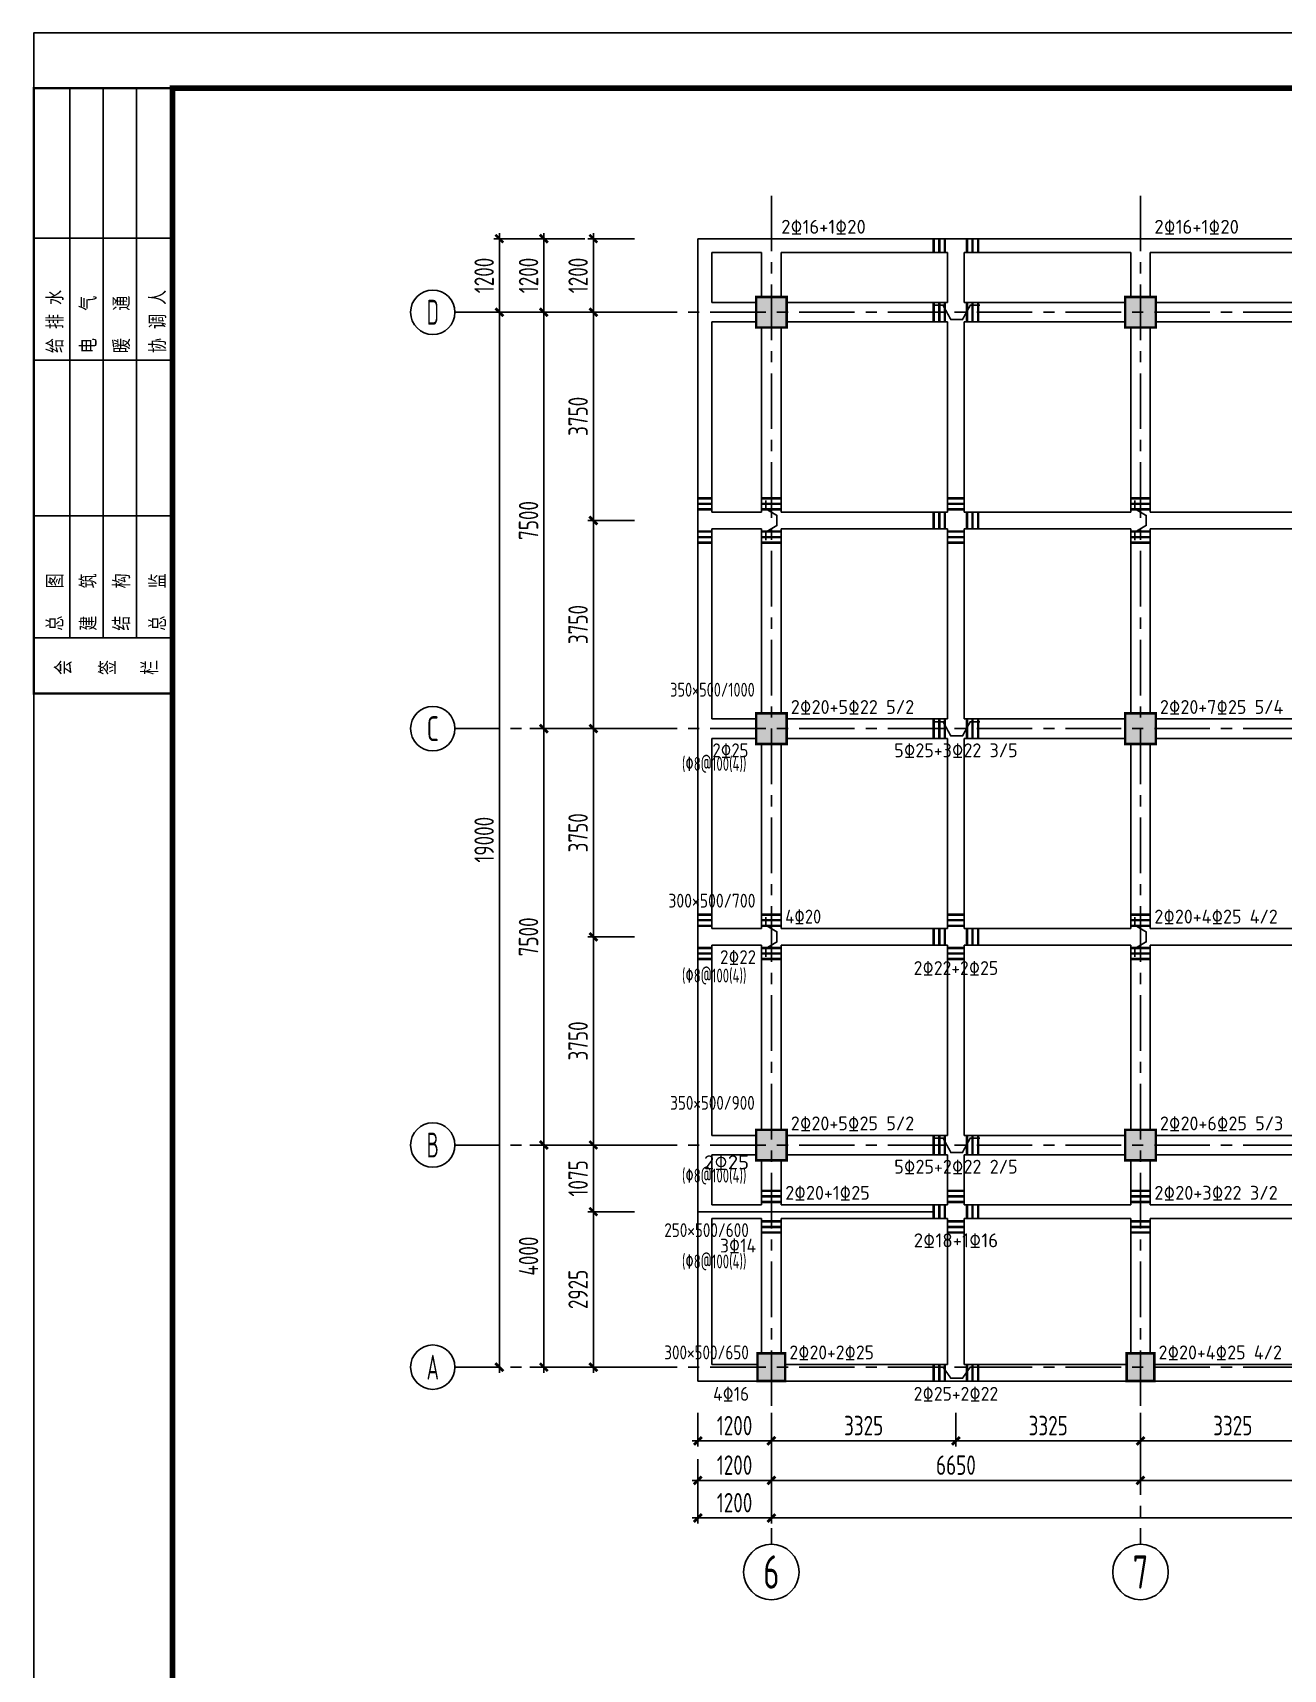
# Model space of a CAD drawing. Extents: x 665703 to 1047784, y -160603 to 92239.
# Drawn here: x 665703 to 688232, y -62037 to -32560 of the extents above; entities that cross this region are included whole.
import ezdxf
from ezdxf.enums import TextEntityAlignment as Align

# ---------------------------------------------------------------- set-up
doc = ezdxf.new("R2010")
doc.units = 0
doc.header["$LTSCALE"] = 800
doc.linetypes.add('CENTER', pattern=[2, 1.25, -0.25, 0.25, -0.25])
doc.layers.get('0').update_dxf_attribs({"linetype": 'CONTINUOUS'})
doc.layers.get('Defpoints').update_dxf_attribs({"linetype": 'CONTINUOUS'})
for name, color, linetype in [('AXIS', 4, 'CENTER'), ('DIM', 2, 'CONTINUOUS'), ('NUM', 7, 'CONTINUOUS'), ('REIN', 1, 'CONTINUOUS'), ('TK', 7, 'CONTINUOUS'), ('柱', 2, 'CONTINUOUS'), ('梁__实线', 4, 'CONTINUOUS'), ('水平钢筋', 7, 'CONTINUOUS'), ('细线', 7, 'CONTINUOUS'), ('轴线__轴线号和轴圈', 7, 'CONTINUOUS'), ('附加箍筋', 1, 'CONTINUOUS')]:
    doc.layers.add(name, color=color, linetype=linetype)
doc.styles.get("Standard").update_dxf_attribs({"font": 'tssdeng.shx', "width": 0.7, "bigfont": 'tssdchn.shx'})
doc.styles.add('TSSD_Axis', font='tssdeng.shx', dxfattribs={"width": 0.7, "bigfont": 'tssdchn.shx'})
doc.styles.add('TSSD_Dimension', font='Tssdeng.shx', dxfattribs={"width": 0.75, "bigfont": 'hztxt.shx'})
doc.dimstyles.new('TSSD_100_100', dxfattribs={"dimtxt": 350, "dimasz": 100, "dimexe": 100, "dimexo": 250, "dimgap": 100, "dimtad": 1, "dimdec": 0, "dimzin": 0, "dimdsep": 46, "dimtxsty": 'TSSD_Dimension', "dimblk": 'ARCHTICK', "dimcen": 0, "dimdle": 100, "dimclrt": 7, "dimadec": 0, "dimazin": 0, "dimtfac": 1, "dimtdec": 0, "dimtix": 1, "dimtmove": 2, "dimatfit": 3, "dimldrblk": 'ARCHTICK', "dimfxl": 0, "dimtolj": 1, "dimtzin": 0, "dimarcsym": 0})

# ---------------------------------------------------------------- blocks, each defined once
blk = doc.blocks.new('_ArchTick')
at = {"color": 0, "const_width": 0.5}
blk.add_lwpolyline([(-0.71, -0.71), (0.71, 0.71)], dxfattribs=at)
blk = doc.blocks.new('*D769')
at = {"layer": 'Defpoints', "color": 0, "transparency": 16777216}
for p in [(679010, -58635), (685660, -58635), (685660, -58635)]:
    blk.add_point(p, dxfattribs=at)
at = {"layer": 'DIM', "color": 0, "lineweight": -2, "transparency": 16777216}
for p, q in [((678910, -58635), (685760, -58635)), ((679010, -58385), (679010, -58535)), ((685660, -58385), (685660, -58535))]:
    blk.add_line(p, q, dxfattribs=at)
at = {"layer": 'DIM', "color": 0, "lineweight": -2, "transparency": 16777216, "xscale": 100, "yscale": 100, "zscale": 100, "rotation": 180}
blk.add_blockref('_ArchTick', (679010, -58635), dxfattribs=at)
at = {"layer": 'DIM', "color": 0, "lineweight": -2, "transparency": 16777216, "xscale": 100, "yscale": 100, "zscale": 100}
blk.add_blockref('_ArchTick', (685660, -58635), dxfattribs=at)
at = {"layer": 'DIM', "color": 7, "transparency": 16777216, "insert": (682335, -58360), "char_height": 350, "attachment_point": 5, "style": 'TSSD_Dimension'}
blk.add_mtext('\\A1;6650', dxfattribs=at)
blk = doc.blocks.new('*D770')
at = {"layer": 'Defpoints', "color": 0, "transparency": 16777216}
for p in [(685660, -58635), (692310, -58635), (692310, -58635)]:
    blk.add_point(p, dxfattribs=at)
at = {"layer": 'DIM', "color": 0, "lineweight": -2, "transparency": 16777216}
for p, q in [((685560, -58635), (692410, -58635)), ((685660, -58385), (685660, -58535)), ((692310, -58385), (692310, -58535))]:
    blk.add_line(p, q, dxfattribs=at)
at = {"layer": 'DIM', "color": 0, "lineweight": -2, "transparency": 16777216, "xscale": 100, "yscale": 100, "zscale": 100, "rotation": 180}
blk.add_blockref('_ArchTick', (685660, -58635), dxfattribs=at)
at = {"layer": 'DIM', "color": 0, "lineweight": -2, "transparency": 16777216, "xscale": 100, "yscale": 100, "zscale": 100}
blk.add_blockref('_ArchTick', (692310, -58635), dxfattribs=at)
at = {"layer": 'DIM', "color": 7, "transparency": 16777216, "insert": (688985, -58360), "char_height": 350, "attachment_point": 5, "style": 'TSSD_Dimension'}
blk.add_mtext('\\A1;6650', dxfattribs=at)
blk = doc.blocks.new('*D773')
at = {"layer": 'Defpoints', "color": 0, "transparency": 16777216}
for p in [(679010, -59312), (705610, -59312), (705610, -59312)]:
    blk.add_point(p, dxfattribs=at)
at = {"layer": 'DIM', "color": 0, "lineweight": -2, "transparency": 16777216}
for p, q in [((679010, -59062), (679010, -59212)), ((705610, -59062), (705610, -59212)), ((678910, -59312), (705710, -59312))]:
    blk.add_line(p, q, dxfattribs=at)
at = {"layer": 'DIM', "color": 0, "lineweight": -2, "transparency": 16777216, "xscale": 100, "yscale": 100, "zscale": 100, "rotation": 180}
blk.add_blockref('_ArchTick', (679010, -59312), dxfattribs=at)
at = {"layer": 'DIM', "color": 0, "lineweight": -2, "transparency": 16777216, "xscale": 100, "yscale": 100, "zscale": 100}
blk.add_blockref('_ArchTick', (705610, -59312), dxfattribs=at)
at = {"layer": 'DIM', "color": 7, "transparency": 16777216, "insert": (692310, -59037), "char_height": 350, "attachment_point": 5, "style": 'TSSD_Dimension'}
blk.add_mtext('\\A1;26600', dxfattribs=at)
blk = doc.blocks.new('*D774')
at = {"layer": 'Defpoints', "color": 0, "transparency": 16777216}
for p in [(674910, -52595), (674910, -52595), (674910, -56595)]:
    blk.add_point(p, dxfattribs=at)
at = {"layer": 'DIM', "color": 0, "lineweight": -2, "transparency": 16777216}
for p, q in [((674660, -52595), (674810, -52595)), ((674910, -56695), (674910, -52495)), ((674660, -56595), (674810, -56595))]:
    blk.add_line(p, q, dxfattribs=at)
at = {"layer": 'DIM', "color": 0, "lineweight": -2, "transparency": 16777216, "xscale": 100, "yscale": 100, "zscale": 100}
for p, rotation in [((674910, -52595), 90), ((674910, -56595), 270)]:
    blk.add_blockref('_ArchTick', p, dxfattribs=dict(at, rotation=rotation))
at = {"layer": 'DIM', "color": 7, "transparency": 16777216, "insert": (674635, -54595), "char_height": 350, "attachment_point": 5, "rotation": 90, "style": 'TSSD_Dimension'}
blk.add_mtext('\\A1;4000', dxfattribs=at)
blk = doc.blocks.new('*D775')
at = {"layer": 'Defpoints', "color": 0, "transparency": 16777216}
for p in [(674910, -45095), (674910, -45095), (674910, -52595)]:
    blk.add_point(p, dxfattribs=at)
at = {"layer": 'DIM', "color": 0, "lineweight": -2, "transparency": 16777216}
for p, q in [((674660, -45095), (674810, -45095)), ((674910, -52695), (674910, -44995)), ((674660, -52595), (674810, -52595))]:
    blk.add_line(p, q, dxfattribs=at)
at = {"layer": 'DIM', "color": 0, "lineweight": -2, "transparency": 16777216, "xscale": 100, "yscale": 100, "zscale": 100}
for p, rotation in [((674910, -45095), 90), ((674910, -52595), 270)]:
    blk.add_blockref('_ArchTick', p, dxfattribs=dict(at, rotation=rotation))
at = {"layer": 'DIM', "color": 7, "transparency": 16777216, "insert": (674635, -48845), "char_height": 350, "attachment_point": 5, "rotation": 90, "style": 'TSSD_Dimension'}
blk.add_mtext('\\A1;7500', dxfattribs=at)
blk = doc.blocks.new('*D776')
at = {"layer": 'Defpoints', "color": 0, "transparency": 16777216}
for p in [(674910, -37595), (674910, -37595), (674910, -45095)]:
    blk.add_point(p, dxfattribs=at)
at = {"layer": 'DIM', "color": 0, "lineweight": -2, "transparency": 16777216}
for p, q in [((674660, -37595), (674810, -37595)), ((674910, -45195), (674910, -37495)), ((674660, -45095), (674810, -45095))]:
    blk.add_line(p, q, dxfattribs=at)
at = {"layer": 'DIM', "color": 0, "lineweight": -2, "transparency": 16777216, "xscale": 100, "yscale": 100, "zscale": 100}
for p, rotation in [((674910, -37595), 90), ((674910, -45095), 270)]:
    blk.add_blockref('_ArchTick', p, dxfattribs=dict(at, rotation=rotation))
at = {"layer": 'DIM', "color": 7, "transparency": 16777216, "insert": (674635, -41345), "char_height": 350, "attachment_point": 5, "rotation": 90, "style": 'TSSD_Dimension'}
blk.add_mtext('\\A1;7500', dxfattribs=at)
blk = doc.blocks.new('*D777')
at = {"layer": 'Defpoints', "color": 0, "transparency": 16777216}
for p in [(674110, -37595), (674110, -37595), (674110, -56595)]:
    blk.add_point(p, dxfattribs=at)
at = {"layer": 'DIM', "color": 0, "lineweight": -2, "transparency": 16777216}
for p, q in [((673860, -37595), (674010, -37595)), ((674110, -56695), (674110, -37495)), ((673860, -56595), (674010, -56595))]:
    blk.add_line(p, q, dxfattribs=at)
at = {"layer": 'DIM', "color": 0, "lineweight": -2, "transparency": 16777216, "xscale": 100, "yscale": 100, "zscale": 100}
for p, rotation in [((674110, -37595), 90), ((674110, -56595), 270)]:
    blk.add_blockref('_ArchTick', p, dxfattribs=dict(at, rotation=rotation))
at = {"layer": 'DIM', "color": 7, "transparency": 16777216, "insert": (673835, -47095), "char_height": 350, "attachment_point": 5, "rotation": 90, "style": 'TSSD_Dimension'}
blk.add_mtext('\\A1;19000', dxfattribs=at)
blk = doc.blocks.new('*D787')
at = {"layer": 'Defpoints', "color": 0, "transparency": 16777216}
for p in [(675803, -53795), (676796, -53795), (676796, -56595)]:
    blk.add_point(p, dxfattribs=at)
at = {"layer": 'DIM', "color": 0, "lineweight": -2, "transparency": 16777216}
for p, q in [((676546, -53795), (675703, -53795)), ((675803, -56695), (675803, -53695)), ((676546, -56595), (675703, -56595))]:
    blk.add_line(p, q, dxfattribs=at)
at = {"layer": 'DIM', "color": 0, "lineweight": -2, "transparency": 16777216, "xscale": 100, "yscale": 100, "zscale": 100}
for p, rotation in [((675803, -53795), 90), ((675803, -56595), 270)]:
    blk.add_blockref('_ArchTick', p, dxfattribs=dict(at, rotation=rotation))
at = {"layer": 'DIM', "color": 7, "transparency": 16777216, "insert": (675528, -55195), "char_height": 350, "attachment_point": 5, "rotation": 90, "style": 'TSSD_Dimension'}
blk.add_mtext('\\A1;2925', dxfattribs=at)
blk = doc.blocks.new('*D788')
at = {"layer": 'Defpoints', "color": 0, "transparency": 16777216}
for p in [(675803, -52595), (676796, -52595), (676796, -53795)]:
    blk.add_point(p, dxfattribs=at)
at = {"layer": 'DIM', "color": 0, "lineweight": -2, "transparency": 16777216}
for p, q in [((676546, -52595), (675703, -52595)), ((675803, -53895), (675803, -52495)), ((676546, -53795), (675703, -53795))]:
    blk.add_line(p, q, dxfattribs=at)
at = {"layer": 'DIM', "color": 0, "lineweight": -2, "transparency": 16777216, "xscale": 100, "yscale": 100, "zscale": 100}
for p, rotation in [((675803, -52595), 90), ((675803, -53795), 270)]:
    blk.add_blockref('_ArchTick', p, dxfattribs=dict(at, rotation=rotation))
at = {"layer": 'DIM', "color": 7, "transparency": 16777216, "insert": (675528, -53195), "char_height": 350, "attachment_point": 5, "rotation": 90, "style": 'TSSD_Dimension'}
blk.add_mtext('\\A1;1075', dxfattribs=at)
blk = doc.blocks.new('*D789')
at = {"layer": 'Defpoints', "color": 0, "transparency": 16777216}
for p in [(675803, -48845), (676796, -48845), (676796, -52595)]:
    blk.add_point(p, dxfattribs=at)
at = {"layer": 'DIM', "color": 0, "lineweight": -2, "transparency": 16777216}
for p, q in [((676546, -48845), (675703, -48845)), ((675803, -52695), (675803, -48745)), ((676546, -52595), (675703, -52595))]:
    blk.add_line(p, q, dxfattribs=at)
at = {"layer": 'DIM', "color": 0, "lineweight": -2, "transparency": 16777216, "xscale": 100, "yscale": 100, "zscale": 100}
for p, rotation in [((675803, -48845), 90), ((675803, -52595), 270)]:
    blk.add_blockref('_ArchTick', p, dxfattribs=dict(at, rotation=rotation))
at = {"layer": 'DIM', "color": 7, "transparency": 16777216, "insert": (675528, -50720), "char_height": 350, "attachment_point": 5, "rotation": 90, "style": 'TSSD_Dimension'}
blk.add_mtext('\\A1;3750', dxfattribs=at)
blk = doc.blocks.new('*D790')
at = {"layer": 'Defpoints', "color": 0, "transparency": 16777216}
for p in [(675803, -45095), (676796, -45095), (676796, -48845)]:
    blk.add_point(p, dxfattribs=at)
at = {"layer": 'DIM', "color": 0, "lineweight": -2, "transparency": 16777216}
for p, q in [((676546, -45095), (675703, -45095)), ((675803, -48945), (675803, -44995)), ((676546, -48845), (675703, -48845))]:
    blk.add_line(p, q, dxfattribs=at)
at = {"layer": 'DIM', "color": 0, "lineweight": -2, "transparency": 16777216, "xscale": 100, "yscale": 100, "zscale": 100}
for p, rotation in [((675803, -45095), 90), ((675803, -48845), 270)]:
    blk.add_blockref('_ArchTick', p, dxfattribs=dict(at, rotation=rotation))
at = {"layer": 'DIM', "color": 7, "transparency": 16777216, "insert": (675528, -46970), "char_height": 350, "attachment_point": 5, "rotation": 90, "style": 'TSSD_Dimension'}
blk.add_mtext('\\A1;3750', dxfattribs=at)
blk = doc.blocks.new('*D791')
at = {"layer": 'Defpoints', "color": 0, "transparency": 16777216}
for p in [(675803, -41345), (676796, -41345), (676796, -45095)]:
    blk.add_point(p, dxfattribs=at)
at = {"layer": 'DIM', "color": 0, "lineweight": -2, "transparency": 16777216}
for p, q in [((675803, -45195), (675803, -41245)), ((676546, -41345), (675703, -41345)), ((676546, -45095), (675703, -45095))]:
    blk.add_line(p, q, dxfattribs=at)
at = {"layer": 'DIM', "color": 0, "lineweight": -2, "transparency": 16777216, "xscale": 100, "yscale": 100, "zscale": 100}
for p, rotation in [((675803, -41345), 90), ((675803, -45095), 270)]:
    blk.add_blockref('_ArchTick', p, dxfattribs=dict(at, rotation=rotation))
at = {"layer": 'DIM', "color": 7, "transparency": 16777216, "insert": (675528, -43220), "char_height": 350, "attachment_point": 5, "rotation": 90, "style": 'TSSD_Dimension'}
blk.add_mtext('\\A1;3750', dxfattribs=at)
blk = doc.blocks.new('*D792')
at = {"layer": 'Defpoints', "color": 0, "transparency": 16777216}
for p in [(675803, -37595), (676796, -37595), (676796, -41345)]:
    blk.add_point(p, dxfattribs=at)
at = {"layer": 'DIM', "color": 0, "lineweight": -2, "transparency": 16777216}
for p, q in [((676546, -37595), (675703, -37595)), ((675803, -41445), (675803, -37495)), ((676546, -41345), (675703, -41345))]:
    blk.add_line(p, q, dxfattribs=at)
at = {"layer": 'DIM', "color": 0, "lineweight": -2, "transparency": 16777216, "xscale": 100, "yscale": 100, "zscale": 100}
for p, rotation in [((675803, -37595), 90), ((675803, -41345), 270)]:
    blk.add_blockref('_ArchTick', p, dxfattribs=dict(at, rotation=rotation))
at = {"layer": 'DIM', "color": 7, "transparency": 16777216, "insert": (675528, -39470), "char_height": 350, "attachment_point": 5, "rotation": 90, "style": 'TSSD_Dimension'}
blk.add_mtext('\\A1;3750', dxfattribs=at)
blk = doc.blocks.new('*D793')
at = {"layer": 'Defpoints', "color": 0, "transparency": 16777216}
for p in [(675803, -36270), (676796, -36270), (676796, -37595)]:
    blk.add_point(p, dxfattribs=at)
at = {"layer": 'DIM', "color": 0, "lineweight": -2, "transparency": 16777216}
for p, q in [((675803, -37695), (675803, -36170)), ((676546, -36270), (675703, -36270)), ((676546, -37595), (675703, -37595))]:
    blk.add_line(p, q, dxfattribs=at)
at = {"layer": 'DIM', "color": 0, "lineweight": -2, "transparency": 16777216, "xscale": 100, "yscale": 100, "zscale": 100}
for p, rotation in [((675803, -36270), 90), ((675803, -37595), 270)]:
    blk.add_blockref('_ArchTick', p, dxfattribs=dict(at, rotation=rotation))
at = {"layer": 'DIM', "color": 7, "transparency": 16777216, "insert": (675528, -36932), "char_height": 350, "attachment_point": 5, "rotation": 90, "style": 'TSSD_Dimension'}
blk.add_mtext('\\A1;1200', dxfattribs=at)
blk = doc.blocks.new('*D794')
at = {"layer": 'Defpoints', "color": 0, "transparency": 16777216}
for p in [(677685, -57169), (679010, -57169), (679010, -57923)]:
    blk.add_point(p, dxfattribs=at)
at = {"layer": 'DIM', "color": 0, "lineweight": -2, "transparency": 16777216}
for p, q in [((677685, -57419), (677685, -58023)), ((679010, -57419), (679010, -58023)), ((677585, -57923), (679110, -57923))]:
    blk.add_line(p, q, dxfattribs=at)
at = {"layer": 'DIM', "color": 0, "lineweight": -2, "transparency": 16777216, "xscale": 100, "yscale": 100, "zscale": 100, "rotation": 180}
blk.add_blockref('_ArchTick', (677685, -57923), dxfattribs=at)
at = {"layer": 'DIM', "color": 0, "lineweight": -2, "transparency": 16777216, "xscale": 100, "yscale": 100, "zscale": 100}
blk.add_blockref('_ArchTick', (679010, -57923), dxfattribs=at)
at = {"layer": 'DIM', "color": 7, "transparency": 16777216, "insert": (678347, -57648), "char_height": 350, "attachment_point": 5, "style": 'TSSD_Dimension'}
blk.add_mtext('\\A1;1200', dxfattribs=at)
blk = doc.blocks.new('*D795')
at = {"layer": 'Defpoints', "color": 0, "transparency": 16777216}
for p in [(679010, -57169), (682335, -57169), (682335, -57923)]:
    blk.add_point(p, dxfattribs=at)
at = {"layer": 'DIM', "color": 0, "lineweight": -2, "transparency": 16777216}
for p, q in [((679010, -57419), (679010, -58023)), ((682335, -57419), (682335, -58023)), ((678910, -57923), (682435, -57923))]:
    blk.add_line(p, q, dxfattribs=at)
at = {"layer": 'DIM', "color": 0, "lineweight": -2, "transparency": 16777216, "xscale": 100, "yscale": 100, "zscale": 100, "rotation": 180}
blk.add_blockref('_ArchTick', (679010, -57923), dxfattribs=at)
at = {"layer": 'DIM', "color": 0, "lineweight": -2, "transparency": 16777216, "xscale": 100, "yscale": 100, "zscale": 100}
blk.add_blockref('_ArchTick', (682335, -57923), dxfattribs=at)
at = {"layer": 'DIM', "color": 7, "transparency": 16777216, "insert": (680672, -57648), "char_height": 350, "attachment_point": 5, "style": 'TSSD_Dimension'}
blk.add_mtext('\\A1;3325', dxfattribs=at)
blk = doc.blocks.new('*D796')
at = {"layer": 'Defpoints', "color": 0, "transparency": 16777216}
for p in [(682335, -57169), (685660, -57169), (685660, -57923)]:
    blk.add_point(p, dxfattribs=at)
at = {"layer": 'DIM', "color": 0, "lineweight": -2, "transparency": 16777216}
for p, q in [((682335, -57419), (682335, -58023)), ((685660, -57419), (685660, -58023)), ((682235, -57923), (685760, -57923))]:
    blk.add_line(p, q, dxfattribs=at)
at = {"layer": 'DIM', "color": 0, "lineweight": -2, "transparency": 16777216, "xscale": 100, "yscale": 100, "zscale": 100, "rotation": 180}
blk.add_blockref('_ArchTick', (682335, -57923), dxfattribs=at)
at = {"layer": 'DIM', "color": 0, "lineweight": -2, "transparency": 16777216, "xscale": 100, "yscale": 100, "zscale": 100}
blk.add_blockref('_ArchTick', (685660, -57923), dxfattribs=at)
at = {"layer": 'DIM', "color": 7, "transparency": 16777216, "insert": (683997, -57648), "char_height": 350, "attachment_point": 5, "style": 'TSSD_Dimension'}
blk.add_mtext('\\A1;3325', dxfattribs=at)
blk = doc.blocks.new('*D797')
at = {"layer": 'Defpoints', "color": 0, "transparency": 16777216}
for p in [(685660, -57169), (688985, -57169), (688985, -57923)]:
    blk.add_point(p, dxfattribs=at)
at = {"layer": 'DIM', "color": 0, "lineweight": -2, "transparency": 16777216}
for p, q in [((685660, -57419), (685660, -58023)), ((688985, -57419), (688985, -58023)), ((685560, -57923), (689085, -57923))]:
    blk.add_line(p, q, dxfattribs=at)
at = {"layer": 'DIM', "color": 0, "lineweight": -2, "transparency": 16777216, "xscale": 100, "yscale": 100, "zscale": 100, "rotation": 180}
blk.add_blockref('_ArchTick', (685660, -57923), dxfattribs=at)
at = {"layer": 'DIM', "color": 0, "lineweight": -2, "transparency": 16777216, "xscale": 100, "yscale": 100, "zscale": 100}
blk.add_blockref('_ArchTick', (688985, -57923), dxfattribs=at)
at = {"layer": 'DIM', "color": 7, "transparency": 16777216, "insert": (687322, -57648), "char_height": 350, "attachment_point": 5, "style": 'TSSD_Dimension'}
blk.add_mtext('\\A1;3325', dxfattribs=at)
blk = doc.blocks.new('*D823')
at = {"layer": 'Defpoints', "color": 0, "transparency": 16777216}
for p in [(674910, -36270), (675902, -36270), (675902, -37595)]:
    blk.add_point(p, dxfattribs=at)
at = {"layer": 'DIM', "color": 0, "lineweight": -2, "transparency": 16777216}
for p, q in [((674910, -37695), (674910, -36170)), ((675652, -36270), (674810, -36270)), ((675652, -37595), (674810, -37595))]:
    blk.add_line(p, q, dxfattribs=at)
at = {"layer": 'DIM', "color": 0, "lineweight": -2, "transparency": 16777216, "xscale": 100, "yscale": 100, "zscale": 100}
for p, rotation in [((674910, -36270), 90), ((674910, -37595), 270)]:
    blk.add_blockref('_ArchTick', p, dxfattribs=dict(at, rotation=rotation))
at = {"layer": 'DIM', "color": 7, "transparency": 16777216, "insert": (674635, -36932), "char_height": 350, "attachment_point": 5, "rotation": 90, "style": 'TSSD_Dimension'}
blk.add_mtext('\\A1;1200', dxfattribs=at)
blk = doc.blocks.new('*D824')
at = {"layer": 'Defpoints', "color": 0, "transparency": 16777216}
for p in [(674110, -36270), (675102, -36270), (675102, -37595)]:
    blk.add_point(p, dxfattribs=at)
at = {"layer": 'DIM', "color": 0, "lineweight": -2, "transparency": 16777216}
for p, q in [((674110, -37695), (674110, -36170)), ((674852, -36270), (674010, -36270)), ((674852, -37595), (674010, -37595))]:
    blk.add_line(p, q, dxfattribs=at)
at = {"layer": 'DIM', "color": 0, "lineweight": -2, "transparency": 16777216, "xscale": 100, "yscale": 100, "zscale": 100}
for p, rotation in [((674110, -36270), 90), ((674110, -37595), 270)]:
    blk.add_blockref('_ArchTick', p, dxfattribs=dict(at, rotation=rotation))
at = {"layer": 'DIM', "color": 7, "transparency": 16777216, "insert": (673835, -36932), "char_height": 350, "attachment_point": 5, "rotation": 90, "style": 'TSSD_Dimension'}
blk.add_mtext('\\A1;1200', dxfattribs=at)
blk = doc.blocks.new('*D825')
at = {"layer": 'Defpoints', "color": 0, "transparency": 16777216}
for p in [(677685, -58004), (679010, -58004), (679010, -58635)]:
    blk.add_point(p, dxfattribs=at)
at = {"layer": 'DIM', "color": 0, "lineweight": -2, "transparency": 16777216}
for p, q in [((677685, -58254), (677685, -58735)), ((679010, -58254), (679010, -58735)), ((677585, -58635), (679110, -58635))]:
    blk.add_line(p, q, dxfattribs=at)
at = {"layer": 'DIM', "color": 0, "lineweight": -2, "transparency": 16777216, "xscale": 100, "yscale": 100, "zscale": 100, "rotation": 180}
blk.add_blockref('_ArchTick', (677685, -58635), dxfattribs=at)
at = {"layer": 'DIM', "color": 0, "lineweight": -2, "transparency": 16777216, "xscale": 100, "yscale": 100, "zscale": 100}
blk.add_blockref('_ArchTick', (679010, -58635), dxfattribs=at)
at = {"layer": 'DIM', "color": 7, "transparency": 16777216, "insert": (678347, -58360), "char_height": 350, "attachment_point": 5, "style": 'TSSD_Dimension'}
blk.add_mtext('\\A1;1200', dxfattribs=at)
blk = doc.blocks.new('*D827')
at = {"layer": 'Defpoints', "color": 0, "transparency": 16777216}
for p in [(677685, -58312), (679010, -58312), (679010, -59312)]:
    blk.add_point(p, dxfattribs=at)
at = {"layer": 'DIM', "color": 0, "lineweight": -2, "transparency": 16777216}
for p, q in [((677685, -58562), (677685, -59412)), ((679010, -58562), (679010, -59412)), ((677585, -59312), (679110, -59312))]:
    blk.add_line(p, q, dxfattribs=at)
at = {"layer": 'DIM', "color": 0, "lineweight": -2, "transparency": 16777216, "xscale": 100, "yscale": 100, "zscale": 100, "rotation": 180}
blk.add_blockref('_ArchTick', (677685, -59312), dxfattribs=at)
at = {"layer": 'DIM', "color": 0, "lineweight": -2, "transparency": 16777216, "xscale": 100, "yscale": 100, "zscale": 100}
blk.add_blockref('_ArchTick', (679010, -59312), dxfattribs=at)
at = {"layer": 'DIM', "color": 7, "transparency": 16777216, "insert": (678347, -59037), "char_height": 350, "attachment_point": 5, "style": 'TSSD_Dimension'}
blk.add_mtext('\\A1;1200', dxfattribs=at)
blk = doc.blocks.new('ts_axno')
at = {"color": 0, "linetype": 'ByBlock', "lineweight": -2}
blk.add_circle((0, 0), 0.5, dxfattribs=at)
at = {"color": 0, "linetype": 'ByBlock', "lineweight": -2, "style": 'TSSD_Axis', "width": 0.7}
blk.add_attdef('A', text='', height=0.6, dxfattribs=at).set_placement((0, 0), align=Align.MIDDLE_CENTER)

msp = doc.modelspace()

# ---------------------------------------------------------------- linework, layer by layer
at = {"layer": 'AXIS'}
for p, q in [((679009.6, -35494.9), (679009.6, -59785)), ((685659.6, -35494.9), (685659.6, -59785)), ((707709.6, -37594.9), (673309.6, -37594.9)), ((707709.6, -45094.9), (673309.6, -45094.9)), ((707709.6, -52594.9), (673309.6, -52594.9)), ((707709.6, -56594.9), (673309.6, -56594.9))]:
    msp.add_line(p, q, dxfattribs=at)
at = {"layer": 'REIN', "const_width": 30}
for points in [[(682767.8, -37469.9), (682592.8, -37469.9), (682452.8, -37726.1), (682242.8, -37726.1), (682102.8, -37469.9), (681927.8, -37469.9)], [(678909.3, -41704.9), (678909.3, -41554.9), (679109.3, -41434.9), (679109.3, -41254.9), (678909.3, -41134.9), (678909.3, -40984.9)], [(685559.3, -41704.9), (685559.3, -41554.9), (685759.3, -41434.9), (685759.3, -41254.9), (685559.3, -41134.9), (685559.3, -40984.9)], [(682767.8, -44969.9), (682592.8, -44969.9), (682452.8, -45226.1), (682242.8, -45226.1), (682102.8, -44969.9), (681927.8, -44969.9)], [(678909.3, -49204.9), (678909.3, -49054.9), (679109.3, -48934.9), (679109.3, -48754.9), (678909.3, -48634.9), (678909.3, -48484.9)], [(685559.3, -49204.9), (685559.3, -49054.9), (685759.3, -48934.9), (685759.3, -48754.9), (685559.3, -48634.9), (685559.3, -48484.9)], [(682767.8, -52469.9), (682592.8, -52469.9), (682452.8, -52726.1), (682242.8, -52726.1), (682102.8, -52469.9), (681927.8, -52469.9)], [(682767.8, -56594.9), (682592.8, -56594.9), (682452.8, -56794.9), (682242.8, -56794.9), (682102.8, -56594.9), (681927.8, -56594.9)]]:
    msp.add_lwpolyline(points, dxfattribs=at)
at = {"layer": 'TK', "color": 2}
for p, q in [((666372.6, -33560.1), (666372.6, -43460.1)), ((666972.6, -33560.1), (666972.6, -43460.1)), ((667572.6, -33560.1), (667572.6, -43460.1)), ((665722.6, -36260.1), (668222.6, -36260.1)), ((665722.6, -38460.1), (668222.6, -38460.1)), ((665722.6, -41260.1), (668222.6, -41260.1)), ((665722.6, -43460.1), (668222.6, -43460.1))]:
    msp.add_line(p, q, dxfattribs=at)
msp.add_lwpolyline([(749822.6, -32560.1), (665722.6, -32560.1), (665722.6, -91960.1), (749822.6, -91960.1)], close=True, dxfattribs=at)
for points, const_width in [([(665722.6, -33560.1), (668222.6, -33560.1), (668222.6, -44460.1), (665722.6, -44460.1)], 40), ([(668222.6, -33560.1), (748822.6, -33560.1), (748822.6, -90960.1), (668222.6, -90960.1)], 100)]:
    msp.add_lwpolyline(points, close=True, dxfattribs=dict(at, const_width=const_width))
at = {"layer": '柱', "const_width": 45}
for points in [[(678734.6, -37319.9), (678734.6, -37869.9), (679284.6, -37869.9), (679284.6, -37319.9), (678734.6, -37319.9)], [(685384.6, -37319.9), (685384.6, -37869.9), (685934.6, -37869.9), (685934.6, -37319.9), (685384.6, -37319.9)], [(678734.6, -44819.9), (678734.6, -45369.9), (679284.6, -45369.9), (679284.6, -44819.9), (678734.6, -44819.9)], [(685384.6, -44819.9), (685384.6, -45369.9), (685934.6, -45369.9), (685934.6, -44819.9), (685384.6, -44819.9)], [(678734.6, -52319.9), (678734.6, -52869.9), (679284.6, -52869.9), (679284.6, -52319.9), (678734.6, -52319.9)], [(685384.6, -52319.9), (685384.6, -52869.9), (685934.6, -52869.9), (685934.6, -52319.9), (685384.6, -52319.9)], [(678759.6, -56344.9), (678759.6, -56844.9), (679259.6, -56844.9), (679259.6, -56344.9), (678759.6, -56344.9)], [(685409.6, -56344.9), (685409.6, -56844.9), (685909.6, -56844.9), (685909.6, -56344.9), (685409.6, -56344.9)]]:
    msp.add_lwpolyline(points, dxfattribs=at)
at = {"layer": '柱'}
for points in [[(678734.6, -37319.9), (679284.6, -37319.9), (678734.6, -37869.9), (679284.6, -37869.9)], [(685384.6, -37319.9), (685934.6, -37319.9), (685384.6, -37869.9), (685934.6, -37869.9)], [(678734.6, -44819.9), (679284.6, -44819.9), (678734.6, -45369.9), (679284.6, -45369.9)], [(685384.6, -44819.9), (685934.6, -44819.9), (685384.6, -45369.9), (685934.6, -45369.9)], [(678734.6, -52319.9), (679284.6, -52319.9), (678734.6, -52869.9), (679284.6, -52869.9)], [(685384.6, -52319.9), (685934.6, -52319.9), (685384.6, -52869.9), (685934.6, -52869.9)], [(678759.6, -56344.9), (679259.6, -56344.9), (678759.6, -56844.9), (679259.6, -56844.9)], [(685409.6, -56344.9), (685909.6, -56344.9), (685409.6, -56844.9), (685909.6, -56844.9)]]:
    msp.add_solid(points, dxfattribs=at)
at = {"layer": '梁__实线'}
for p, q in [((677684.6, -37594.9), (677684.6, -36269.9)), ((677684.6, -36269.9), (679009.6, -36269.9)), ((677934.6, -37419.9), (677934.6, -36519.9)), ((677934.6, -36519.9), (678834.6, -36519.9)), ((678834.6, -37319.9), (678834.6, -36519.9)), ((679009.6, -36269.9), (682334.6, -36269.9)), ((679184.6, -37319.9), (679184.6, -36519.9)), ((679184.6, -36519.9), (682184.6, -36519.9)), ((682184.6, -37419.9), (682184.6, -36519.9)), ((682334.6, -36269.9), (685659.6, -36269.9)), ((682484.6, -37419.9), (682484.6, -36519.9)), ((682484.6, -36519.9), (685484.6, -36519.9)), ((685484.6, -37319.9), (685484.6, -36519.9)), ((685659.6, -36269.9), (688984.6, -36269.9)), ((685834.6, -37319.9), (685834.6, -36519.9)), ((685834.6, -36519.9), (688834.6, -36519.9)), ((677934.6, -37419.9), (678734.6, -37419.9)), ((679284.6, -37419.9), (682184.6, -37419.9)), ((682484.6, -37419.9), (685384.6, -37419.9)), ((685934.6, -37419.9), (688834.6, -37419.9)), ((677684.6, -41344.9), (677684.6, -37594.9)), ((677934.6, -41194.9), (677934.6, -37769.9)), ((677934.6, -37769.9), (678734.6, -37769.9)), ((678834.6, -41194.9), (678834.6, -37869.9)), ((679184.6, -41194.9), (679184.6, -37869.9)), ((679284.6, -37769.9), (682184.6, -37769.9)), ((682184.6, -41194.9), (682184.6, -37769.9)), ((682484.6, -41194.9), (682484.6, -37769.9)), ((682484.6, -37769.9), (685384.6, -37769.9)), ((685484.6, -41194.9), (685484.6, -37869.9)), ((685834.6, -41194.9), (685834.6, -37869.9)), ((685934.6, -37769.9), (688834.6, -37769.9)), ((677934.6, -41194.9), (678834.6, -41194.9)), ((679184.6, -41194.9), (682184.6, -41194.9)), ((682484.6, -41194.9), (685484.6, -41194.9)), ((685834.6, -41194.9), (688834.6, -41194.9)), ((677684.6, -45094.9), (677684.6, -41344.9)), ((677934.6, -44919.9), (677934.6, -41494.9)), ((677934.6, -41494.9), (678834.6, -41494.9)), ((678834.6, -44819.9), (678834.6, -41494.9)), ((679184.6, -44819.9), (679184.6, -41494.9)), ((679184.6, -41494.9), (682184.6, -41494.9)), ((682184.6, -44919.9), (682184.6, -41494.9)), ((682484.6, -44919.9), (682484.6, -41494.9)), ((682484.6, -41494.9), (685484.6, -41494.9)), ((685484.6, -44819.9), (685484.6, -41494.9)), ((685834.6, -44819.9), (685834.6, -41494.9)), ((685834.6, -41494.9), (688834.6, -41494.9)), ((677684.6, -48844.9), (677684.6, -45094.9)), ((677934.6, -44919.9), (678734.6, -44919.9)), ((679284.6, -44919.9), (682184.6, -44919.9)), ((682484.6, -44919.9), (685384.6, -44919.9)), ((685934.6, -44919.9), (688834.6, -44919.9)), ((677934.6, -48694.9), (677934.6, -45269.9)), ((677934.6, -45269.9), (678734.6, -45269.9)), ((678834.6, -48694.9), (678834.6, -45369.9)), ((679184.6, -48694.9), (679184.6, -45369.9)), ((679284.6, -45269.9), (682184.6, -45269.9)), ((682184.6, -48694.9), (682184.6, -45269.9)), ((682484.6, -48694.9), (682484.6, -45269.9)), ((682484.6, -45269.9), (685384.6, -45269.9)), ((685484.6, -48694.9), (685484.6, -45369.9)), ((685834.6, -48694.9), (685834.6, -45369.9)), ((685934.6, -45269.9), (688834.6, -45269.9)), ((677684.6, -52594.9), (677684.6, -48844.9)), ((677934.6, -48694.9), (678834.6, -48694.9)), ((679184.6, -48694.9), (682184.6, -48694.9)), ((682484.6, -48694.9), (685484.6, -48694.9)), ((685834.6, -48694.9), (688834.6, -48694.9)), ((677934.6, -52419.9), (677934.6, -48994.9)), ((677934.6, -48994.9), (678834.6, -48994.9)), ((678834.6, -52319.9), (678834.6, -48994.9)), ((679184.6, -52319.9), (679184.6, -48994.9)), ((679184.6, -48994.9), (682184.6, -48994.9)), ((682184.6, -52419.9), (682184.6, -48994.9)), ((682484.6, -52419.9), (682484.6, -48994.9)), ((682484.6, -48994.9), (685484.6, -48994.9)), ((685484.6, -52319.9), (685484.6, -48994.9)), ((685834.6, -52319.9), (685834.6, -48994.9)), ((685834.6, -48994.9), (688834.6, -48994.9)), ((677934.6, -52419.9), (678734.6, -52419.9)), ((679284.6, -52419.9), (682184.6, -52419.9)), ((682484.6, -52419.9), (685384.6, -52419.9)), ((685934.6, -52419.9), (688834.6, -52419.9)), ((677684.6, -53794.9), (677684.6, -52594.9)), ((677934.6, -53669.9), (677934.6, -52769.9)), ((677934.6, -52769.9), (678734.6, -52769.9)), ((678834.6, -53669.9), (678834.6, -52869.9)), ((679184.6, -53669.9), (679184.6, -52869.9)), ((679284.6, -52769.9), (682184.6, -52769.9)), ((682184.6, -53669.9), (682184.6, -52769.9)), ((682484.6, -53669.9), (682484.6, -52769.9)), ((682484.6, -52769.9), (685384.6, -52769.9)), ((685484.6, -53669.9), (685484.6, -52869.9)), ((685834.6, -53669.9), (685834.6, -52869.9)), ((685934.6, -52769.9), (688834.6, -52769.9)), ((677684.6, -56844.9), (677684.6, -53794.9)), ((677934.6, -53669.9), (678834.6, -53669.9)), ((677934.6, -56544.9), (677934.6, -53919.9)), ((677934.6, -53919.9), (678834.6, -53919.9)), ((678834.6, -56344.9), (678834.6, -53919.9)), ((679184.6, -53669.9), (682184.6, -53669.9)), ((679184.6, -56344.9), (679184.6, -53919.9)), ((679184.6, -53919.9), (682184.6, -53919.9)), ((682184.6, -56544.9), (682184.6, -53919.9)), ((682484.6, -53669.9), (685484.6, -53669.9)), ((682484.6, -56544.9), (682484.6, -53919.9)), ((682484.6, -53919.9), (685484.6, -53919.9)), ((685484.6, -56344.9), (685484.6, -53919.9)), ((685834.6, -53669.9), (688834.6, -53669.9)), ((685834.6, -56344.9), (685834.6, -53919.9)), ((685834.6, -53919.9), (688834.6, -53919.9)), ((677934.6, -56544.9), (678759.6, -56544.9)), ((679259.6, -56544.9), (682184.6, -56544.9)), ((682484.6, -56544.9), (685409.6, -56544.9)), ((685909.6, -56544.9), (688834.6, -56544.9)), ((677684.6, -56844.9), (678759.6, -56844.9)), ((679259.6, -56844.9), (682334.6, -56844.9)), ((682334.6, -56844.9), (685409.6, -56844.9)), ((685909.6, -56844.9), (688984.6, -56844.9))]:
    msp.add_line(p, q, dxfattribs=at)
at = {"layer": '细线'}
msp.add_line((681934.6, -53794.9), (677684.6, -53794.9), dxfattribs=at)
at = {"layer": '轴线__轴线号和轴圈'}
for centre in [(672909.6, -37594.9), (672909.6, -45094.9), (672909.6, -52594.9), (672909.6, -56594.9)]:
    msp.add_circle(centre, 400, dxfattribs=at)
at = {"layer": '附加箍筋', "const_width": 45}
for points in [[(681934.6, -36519.9), (681934.6, -36269.9)], [(682034.6, -36519.9), (682034.6, -36269.9)], [(682134.6, -36519.9), (682134.6, -36269.9)], [(682534.6, -36519.9), (682534.6, -36269.9)], [(682634.6, -36519.9), (682634.6, -36269.9)], [(682734.6, -36519.9), (682734.6, -36269.9)], [(681934.6, -37769.9), (681934.6, -37419.9)], [(682034.6, -37769.9), (682034.6, -37419.9)], [(682134.6, -37769.9), (682134.6, -37419.9)], [(682534.6, -37769.9), (682534.6, -37419.9)], [(682634.6, -37769.9), (682634.6, -37419.9)], [(682734.6, -37769.9), (682734.6, -37419.9)], [(677934.6, -40944.9), (677684.6, -40944.9)], [(679184.6, -40944.9), (678834.6, -40944.9)], [(682484.6, -40944.9), (682184.6, -40944.9)], [(685834.6, -40944.9), (685484.6, -40944.9)], [(677934.6, -41044.9), (677684.6, -41044.9)], [(677934.6, -41144.9), (677684.6, -41144.9)], [(679184.6, -41044.9), (678834.6, -41044.9)], [(679184.6, -41144.9), (678834.6, -41144.9)], [(681934.6, -41494.9), (681934.6, -41194.9)], [(682034.6, -41494.9), (682034.6, -41194.9)], [(682134.6, -41494.9), (682134.6, -41194.9)], [(682484.6, -41044.9), (682184.6, -41044.9)], [(682484.6, -41144.9), (682184.6, -41144.9)], [(682534.6, -41494.9), (682534.6, -41194.9)], [(682634.6, -41494.9), (682634.6, -41194.9)], [(682734.6, -41494.9), (682734.6, -41194.9)], [(685834.6, -41044.9), (685484.6, -41044.9)], [(685834.6, -41144.9), (685484.6, -41144.9)], [(677934.6, -41544.9), (677684.6, -41544.9)], [(679184.6, -41544.9), (678834.6, -41544.9)], [(682484.6, -41544.9), (682184.6, -41544.9)], [(685834.6, -41544.9), (685484.6, -41544.9)], [(677934.6, -41644.9), (677684.6, -41644.9)], [(677934.6, -41744.9), (677684.6, -41744.9)], [(679184.6, -41644.9), (678834.6, -41644.9)], [(679184.6, -41744.9), (678834.6, -41744.9)], [(682484.6, -41644.9), (682184.6, -41644.9)], [(682484.6, -41744.9), (682184.6, -41744.9)], [(685834.6, -41644.9), (685484.6, -41644.9)], [(685834.6, -41744.9), (685484.6, -41744.9)], [(681934.6, -45269.9), (681934.6, -44919.9)], [(682034.6, -45269.9), (682034.6, -44919.9)], [(682134.6, -45269.9), (682134.6, -44919.9)], [(682534.6, -45269.9), (682534.6, -44919.9)], [(682634.6, -45269.9), (682634.6, -44919.9)], [(682734.6, -45269.9), (682734.6, -44919.9)], [(677934.6, -48444.9), (677684.6, -48444.9)], [(677934.6, -48544.9), (677684.6, -48544.9)], [(677934.6, -48644.9), (677684.6, -48644.9)], [(679184.6, -48444.9), (678834.6, -48444.9)], [(679184.6, -48544.9), (678834.6, -48544.9)], [(679184.6, -48644.9), (678834.6, -48644.9)], [(682484.6, -48444.9), (682184.6, -48444.9)], [(682484.6, -48544.9), (682184.6, -48544.9)], [(682484.6, -48644.9), (682184.6, -48644.9)], [(685834.6, -48444.9), (685484.6, -48444.9)], [(685834.6, -48544.9), (685484.6, -48544.9)], [(685834.6, -48644.9), (685484.6, -48644.9)], [(681934.6, -48994.9), (681934.6, -48694.9)], [(682034.6, -48994.9), (682034.6, -48694.9)], [(682134.6, -48994.9), (682134.6, -48694.9)], [(682534.6, -48994.9), (682534.6, -48694.9)], [(682634.6, -48994.9), (682634.6, -48694.9)], [(682734.6, -48994.9), (682734.6, -48694.9)], [(677934.6, -49044.9), (677684.6, -49044.9)], [(677934.6, -49144.9), (677684.6, -49144.9)], [(677934.6, -49244.9), (677684.6, -49244.9)], [(679184.6, -49044.9), (678834.6, -49044.9)], [(679184.6, -49144.9), (678834.6, -49144.9)], [(679184.6, -49244.9), (678834.6, -49244.9)], [(682484.6, -49044.9), (682184.6, -49044.9)], [(682484.6, -49144.9), (682184.6, -49144.9)], [(682484.6, -49244.9), (682184.6, -49244.9)], [(685834.6, -49044.9), (685484.6, -49044.9)], [(685834.6, -49144.9), (685484.6, -49144.9)], [(685834.6, -49244.9), (685484.6, -49244.9)], [(681934.6, -52769.9), (681934.6, -52419.9)], [(682034.6, -52769.9), (682034.6, -52419.9)], [(682134.6, -52769.9), (682134.6, -52419.9)], [(682534.6, -52769.9), (682534.6, -52419.9)], [(682634.6, -52769.9), (682634.6, -52419.9)], [(682734.6, -52769.9), (682734.6, -52419.9)], [(679184.6, -53419.9), (678834.6, -53419.9)], [(679184.6, -53519.9), (678834.6, -53519.9)], [(679184.6, -53619.9), (678834.6, -53619.9)], [(681934.6, -53919.9), (681934.6, -53669.9)], [(682034.6, -53919.9), (682034.6, -53669.9)], [(682134.6, -53919.9), (682134.6, -53669.9)], [(682484.6, -53419.9), (682184.6, -53419.9)], [(682484.6, -53519.9), (682184.6, -53519.9)], [(682484.6, -53619.9), (682184.6, -53619.9)], [(682534.6, -53919.9), (682534.6, -53669.9)], [(682634.6, -53919.9), (682634.6, -53669.9)], [(682734.6, -53919.9), (682734.6, -53669.9)], [(685834.6, -53419.9), (685484.6, -53419.9)], [(685834.6, -53519.9), (685484.6, -53519.9)], [(685834.6, -53619.9), (685484.6, -53619.9)], [(679184.6, -53969.9), (678834.6, -53969.9)], [(679184.6, -54069.9), (678834.6, -54069.9)], [(679184.6, -54169.9), (678834.6, -54169.9)], [(682484.6, -53969.9), (682184.6, -53969.9)], [(682484.6, -54069.9), (682184.6, -54069.9)], [(682484.6, -54169.9), (682184.6, -54169.9)], [(685834.6, -53969.9), (685484.6, -53969.9)], [(685834.6, -54069.9), (685484.6, -54069.9)], [(685834.6, -54169.9), (685484.6, -54169.9)], [(681934.6, -56844.9), (681934.6, -56544.9)], [(682034.6, -56844.9), (682034.6, -56544.9)], [(682134.6, -56844.9), (682134.6, -56544.9)], [(682534.6, -56844.9), (682534.6, -56544.9)], [(682634.6, -56844.9), (682634.6, -56544.9)], [(682734.6, -56844.9), (682734.6, -56544.9)]]:
    msp.add_lwpolyline(points, dxfattribs=at)

# ---------------------------------------------------------------- block references
at = {"layer": 'NUM'}
ref = msp.add_blockref('ts_axno', (679009.6, -60285), dxfattribs=dict(at, xscale=1000, yscale=1000, zscale=1000))
ref.add_attrib('6', '6', dxfattribs={"height": 600, "style": 'TSSD_Axis', "width": 0.7}).set_placement((679009.6, -60285), align=Align.MIDDLE_CENTER)
ref = msp.add_blockref('ts_axno', (685659.6, -60285), dxfattribs=dict(at, xscale=1000, yscale=1000, zscale=1000))
ref.add_attrib('7', '7', dxfattribs={"height": 600, "style": 'TSSD_Axis', "width": 0.7}).set_placement((685659.6, -60285), align=Align.MIDDLE_CENTER)

# ---------------------------------------------------------------- texts
at = {"layer": 'TK', "color": 2, "style": 'TSSD_Dimension', "width": 0.9}
for s, p in [('给 排 水', (666258.5, -38330.2)), ('电   气', (666858.5, -38330.2)), ('暖   通', (667458.5, -38330.2)), ('协 调 人', (668108.5, -38330.2)), ('总   图', (666258.5, -43330.2)), ('建   筑', (666858.5, -43330.2)), ('结   构', (667458.5, -43330.2)), ('总   监', (668108.5, -43330.2)), ('会', (666410.3, -44127.7)), ('签', (667207.3, -44127.7)), ('栏', (667966.4, -44127.7))]:
    msp.add_text(s, height=300, rotation=90, dxfattribs=at).set_placement(p)
at = {"layer": '水平钢筋'}
for s, width, p, p2 in [('2%%13116+1%%13120', 0.920582, (679187.9, -36179.9), (680710.4, -36179.9)), ('2%%13116+1%%13120', 0.920582, (685909.9, -36179.9), (687432.4, -36179.9)), ('350×500/1000', 0.665294, (677187.3, -44518.1), (678709.8, -44518.1)), ('2%%13120+5%%13122 5/2', 0.906068, (679359.9, -44829.9), (681582.4, -44829.9)), ('2%%13120+7%%13125 5/4', 0.90253, (686009.9, -44829.9), (688232.4, -44829.9)), ('2%%13125', 0.910001, (677948.4, -45609.9), (678595.9, -45609.9)), ('5%%13125+3%%13122 3/5', 0.906068, (681223.4, -45609.9), (683445.9, -45609.9)), ('300×500/700', 0.735405, (677153.9, -48318.4), (678723.7, -48318.4)), ('4%%13120', 0.91, (679259.9, -48604.9), (679907.4, -48604.9)), ('2%%13120+4%%13125 4/2', 0.906068, (685909.9, -48604.9), (688132.4, -48604.9)), ('2%%13122', 0.910001, (678085.9, -49334.9), (678733.4, -49334.9)), ('2%%13122+2%%13125', 0.879667, (681573.4, -49531.8), (683095.9, -49531.8)), ('350×500/900', 0.713243, (677187.3, -51959.4), (678709.8, -51959.4)), ('2%%13120+5%%13125 5/2', 0.906068, (679359.9, -52329.9), (681582.4, -52329.9)), ('2%%13120+6%%13125 5/3', 0.906068, (686009.9, -52329.9), (688232.4, -52329.9)), ('2%%13125', 1.143606, (677794.8, -53030.3), (678608.5, -53030.3)), ('5%%13125+2%%13122 2/5', 0.906068, (681223.4, -53109.9), (683445.9, -53109.9)), ('2%%13120+1%%13125', 0.899659, (679259.9, -53579.9), (680782.4, -53579.9)), ('2%%13120+3%%13122 3/2', 0.906068, (685909.9, -53579.9), (688132.4, -53579.9)), ('250×500/600', 0.713243, (677080.7, -54252), (678603.2, -54252)), ('2%%13118+1%%13116', 0.948144, (681573.4, -54436.4), (683095.9, -54436.4)), ('3%%13114', 0.948452, (678085.9, -54530.8), (678733.4, -54530.8)), ('300×500/650', 0.713243, (677080.7, -56454.9), (678603.2, -56454.9)), ('2%%13120+2%%13125', 0.879667, (679334.9, -56454.9), (680857.4, -56454.9)), ('2%%13120+4%%13125 4/2', 0.906068, (685984.9, -56454.9), (688207.4, -56454.9)), ('4%%13116', 0.975943, (677960.9, -57200.3), (678608.4, -57200.3)), ('2%%13125+2%%13122', 0.879667, (681573.4, -57200.3), (683095.9, -57200.3))]:
    msp.add_text(s, height=250, dxfattribs=dict(at, width=width)).set_placement(p, p2, align=Align.FIT)
at = {"layer": '水平钢筋', "color": 1, "width": 0.7}
for p in [(677399.1, -45853.5), (677399.1, -49667.2), (677399.1, -53270.3), (677399.1, -54815.8)]:
    msp.add_text('(%%1308@100(4))', height=250, dxfattribs=at).set_placement(p)
at = {"layer": '轴线__轴线号和轴圈'}
for s, width, p, p2 in [('D', 0.91116, (672799.7, -37818.9), (673019.5, -37818.9)), ('C', 0.850416, (672799.7, -45318.9), (673019.5, -45318.9)), ('B', 0.91116, (672799.7, -52818.9), (673019.5, -52818.9)), ('A', 0.797265, (672799.7, -56818.9), (673019.5, -56818.9))]:
    msp.add_text(s, height=448, dxfattribs=dict(at, width=width)).set_placement(p, p2, align=Align.FIT)

# ---------------------------------------------------------------- dimensions: what is measured, and where the dimension line sits
at = {"layer": 'DIM'}
for base, p1, p2, text, picture, middle in [((674109.5, -36269.9), (675102.5, -37594.9), (675102.5, -36269.9), '1200', '*D824', (673834.5, -36932.4)), ((674909.5, -36269.9), (675902.5, -37594.9), (675902.5, -36269.9), '1200', '*D823', (674634.5, -36932.4)), ((675803, -36269.9), (676795.9, -37594.9), (676795.9, -36269.9), '1200', '*D793', (675528, -36932.4)), ((675803, -52594.9), (676795.9, -53794.9), (676795.9, -52594.9), '1075', '*D788', (675528, -53194.9)), ((675803, -53794.9), (676795.9, -56594.9), (676795.9, -53794.9), '2925', '*D787', (675528, -55194.9))]:
    dim = msp.add_linear_dim(base=base, p1=p1, p2=p2, angle=90, text=text, dimstyle='TSSD_100_100', dxfattribs=at)
    dim.commit()
    dim.dimension.update_dxf_attribs({"geometry": picture, "text_midpoint": middle})
for p1, p2, text, picture, middle in [((674109.6, -56594.9), (674109.6, -37594.9), '19000', '*D777', (673834.5, -47094.9)), ((674909.6, -45094.9), (674909.6, -37594.9), '7500', '*D776', (674634.5, -41344.9)), ((674909.6, -52594.9), (674909.6, -45094.9), '7500', '*D775', (674634.5, -48844.9)), ((674909.6, -56594.9), (674909.6, -52594.9), '4000', '*D774', (674634.5, -54594.9)), ((679009.6, -58635.3), (685659.6, -58635.3), '6650', '*D769', (682334.6, -58360.2)), ((685659.6, -58635.3), (692309.6, -58635.3), '6650', '*D770', (688984.6, -58360.2)), ((679009.6, -59312.4), (705609.6, -59312.4), '26600', '*D773', (692309.6, -59037.3))]:
    dim = msp.add_aligned_dim(p1=p1, p2=p2, distance=0.1, text=text, dimstyle='TSSD_100_100', dxfattribs=at)
    dim.commit()
    dim.dimension.update_dxf_attribs({"geometry": picture, "text_midpoint": middle})
for base, p1, p2, picture, middle in [((675803, -37594.9), (676795.9, -41344.9), (676795.9, -37594.9), '*D792', (675528, -39469.9)), ((675803, -41344.9), (676795.9, -45094.9), (676795.9, -41344.9), '*D791', (675528, -43219.9)), ((675803, -45094.9), (676795.9, -48844.9), (676795.9, -45094.9), '*D790', (675528, -46969.9)), ((675803, -48844.9), (676795.9, -52594.9), (676795.9, -48844.9), '*D789', (675528, -50719.9))]:
    dim = msp.add_linear_dim(base=base, p1=p1, p2=p2, angle=90, dimstyle='TSSD_100_100', dxfattribs=at)
    dim.commit()
    dim.dimension.update_dxf_attribs({"geometry": picture, "text_midpoint": middle})
for base, p1, p2, picture, middle in [((679009.6, -57923.2), (677684.6, -57169), (679009.6, -57169), '*D794', (678347.1, -57648.2)), ((679009.6, -58635.2), (677684.6, -58003.7), (679009.6, -58003.7), '*D825', (678347.1, -58360.2)), ((679009.6, -59312.3), (677684.6, -58312.5), (679009.6, -58312.5), '*D827', (678347.1, -59037.3))]:
    dim = msp.add_linear_dim(base=base, p1=p1, p2=p2, text='1200', dimstyle='TSSD_100_100', dxfattribs=at)
    dim.commit()
    dim.dimension.update_dxf_attribs({"geometry": picture, "text_midpoint": middle})
for base, p1, p2, picture, middle in [((682334.6, -57923.2), (679009.6, -57169), (682334.6, -57169), '*D795', (680672.1, -57648.2)), ((685659.6, -57923.2), (682334.6, -57169), (685659.6, -57169), '*D796', (683997.1, -57648.2)), ((688984.6, -57923.2), (685659.6, -57169), (688984.6, -57169), '*D797', (687322.1, -57648.2))]:
    dim = msp.add_linear_dim(base=base, p1=p1, p2=p2, dimstyle='TSSD_100_100', dxfattribs=at)
    dim.commit()
    dim.dimension.update_dxf_attribs({"geometry": picture, "text_midpoint": middle})

doc.saveas('drawing.dxf')
